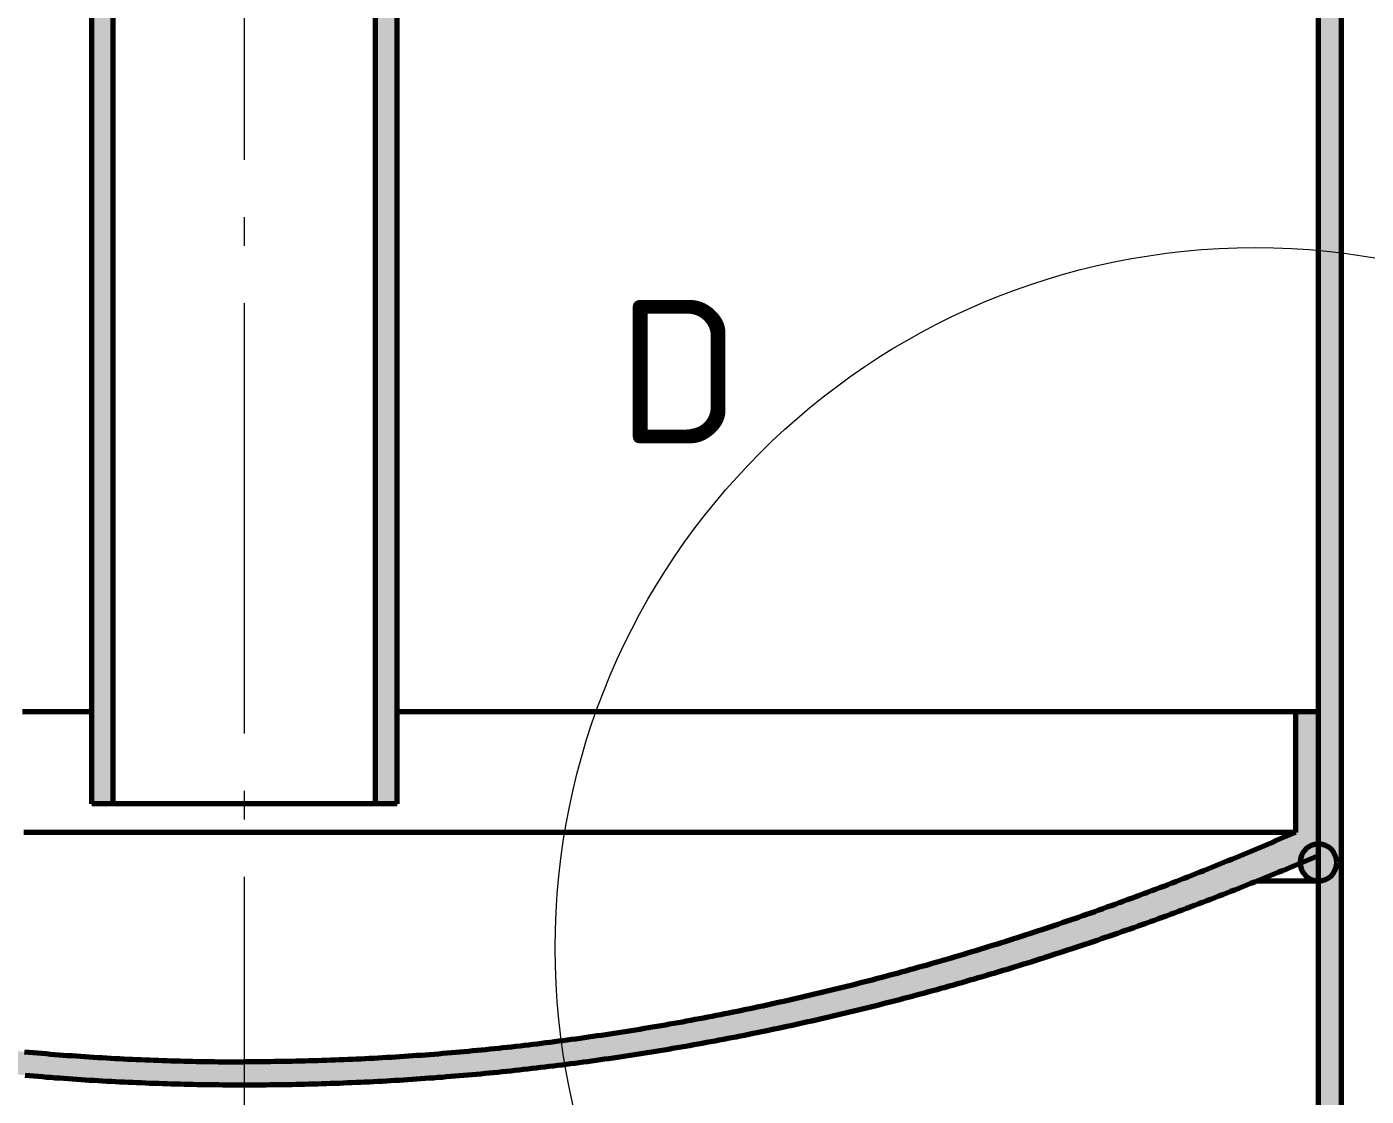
# Model space of a CAD drawing. Header units: millimetres. Extents: x 0 to 2382, y 0 to 420.
# Drawn here: x 756.41 to 803.12, y 111.98 to 149.27 of the extents above; entities that cross this region are included whole.
import ezdxf
from ezdxf.enums import TextEntityAlignment as Align

# ---------------------------------------------------------------- set-up
doc = ezdxf.new("R2010")
doc.units = ezdxf.units.MM
doc.linetypes.add('IRAM-F-TRAZO-PUNTO', pattern=[20, 15, -2, 1, -2])
for name, color, linetype, lineweight in [('01-VISIBLE', 7, 'CONTINUOUS', 70), ('03-EJE', 1, 'IRAM-F-TRAZO-PUNTO', 18), ('04-COTA', 3, 'CONTINUOUS', 18), ('05-RAYADO', 8, 'CONTINUOUS', 18), ('06-TEXTO', 7, 'CONTINUOUS', 25), ('08-FINA', 5, 'CONTINUOUS', 18)]:
    doc.layers.add(name, color=color, linetype=linetype, lineweight=lineweight)
doc.styles.add('ISO3098', font='isocpeur.ttf')
doc.dimstyles.new('FLAMA-IRAM', dxfattribs={"dimtxt": 3.5, "dimasz": 3.5, "dimexe": 2, "dimexo": 1.5, "dimgap": 1, "dimtad": 1, "dimdec": 1, "dimtxsty": 'ISO3098', "dimblk": 'IRAM_FLECHA', "dimblk1": 'IRAM_FLECHA', "dimblk2": 'IRAM_FLECHA', "dimcen": 2.5, "dimclrd": 256, "dimclre": 256, "dimclrt": 256, "dimazin": 3, "dimtfac": 1, "dimtmove": 0, "dimatfit": 3, "dimlwd": 18, "dimlwe": 18})

# ---------------------------------------------------------------- blocks, each defined once
blk = doc.blocks.new('IRAM_FLECHA')
blk.add_solid([(0, 0), (-1, 0.125), (-1, -0.125)])

msp = doc.modelspace()

# ---------------------------------------------------------------- hatches: boundary and pattern name
at = {"layer": '05-RAYADO'}
h = msp.add_hatch(color=7, dxfattribs=at)
h.dxf.hatch_style = 1
h.paths.add_polyline_path([(759.425, 122.175), (758.675, 122.175), (758.675, 298.975), (759.425, 298.975)])
h = msp.add_hatch(color=7, dxfattribs=at)
h.dxf.hatch_style = 1
h.paths.add_polyline_path([(768.575, 298.975), (769.325, 298.975), (769.325, 122.175), (768.575, 122.175)])
h = msp.add_hatch(color=7, dxfattribs=at)
h.dxf.hatch_style = 1
h.paths.add_polyline_path([(802.25, 267.768), (802.25, 109.625), (801.45, 109.625), (801.45, 267.768), (800.65, 270.268), (800.65, 273.268), (801.45, 273.268), (801.45, 270.268)])
h = msp.add_hatch(color=7, dxfattribs=at)
h.dxf.hatch_style = 1
h.paths.add_polyline_path([(801.45, 120.375), (801.358, 120.336), (801.266, 120.296), (801.174, 120.257), (801.081, 120.218), (800.989, 120.179), (800.897, 120.14), (800.804, 120.102), (800.712, 120.063), (800.62, 120.024), (800.527, 119.986), (800.435, 119.947), (800.342, 119.909), (800.25, 119.87), (800.157, 119.832), (800.065, 119.794), (799.972, 119.756), (799.879, 119.718), (799.787, 119.68), (799.694, 119.642), (799.601, 119.605), (799.508, 119.567), (799.415, 119.529), (799.322, 119.492), (799.23, 119.454), (799.137, 119.417), (799.044, 119.38), (798.951, 119.343), (798.858, 119.306), (798.764, 119.269), (798.671, 119.232), (798.578, 119.195), (798.485, 119.158), (798.392, 119.122), (798.299, 119.085), (798.205, 119.049), (798.112, 119.012), (798.019, 118.976), (797.925, 118.94), (797.832, 118.904), (797.738, 118.868), (797.645, 118.832), (797.551, 118.796), (797.458, 118.76), (797.364, 118.725), (797.271, 118.689), (797.177, 118.654), (797.083, 118.618), (796.989, 118.583), (796.896, 118.548), (796.802, 118.512), (796.708, 118.477), (796.614, 118.442), (796.52, 118.408), (796.426, 118.373), (796.333, 118.338), (796.239, 118.303), (796.145, 118.269), (796.05, 118.234), (795.956, 118.2), (795.862, 118.166), (795.768, 118.132), (795.674, 118.098), (795.58, 118.064), (795.485, 118.03), (795.391, 117.996), (795.297, 117.962), (795.203, 117.929), (795.108, 117.895), (795.014, 117.862), (794.919, 117.828), (794.825, 117.795), (794.73, 117.762), (794.636, 117.729), (794.541, 117.696), (794.447, 117.663), (794.352, 117.63), (794.257, 117.597), (794.163, 117.565), (794.068, 117.532), (793.973, 117.5), (793.878, 117.467), (793.784, 117.435), (793.689, 117.403), (793.594, 117.371), (793.499, 117.339), (793.404, 117.307), (793.309, 117.275), (793.214, 117.243), (793.119, 117.212), (793.024, 117.18), (792.929, 117.149), (792.834, 117.117), (792.739, 117.086), (792.643, 117.055), (792.548, 117.024), (792.453, 116.993), (792.358, 116.962), (792.262, 116.931), (792.167, 116.901), (792.072, 116.87), (791.976, 116.839), (791.881, 116.809), (791.785, 116.779), (791.69, 116.749), (791.594, 116.718), (791.499, 116.688), (791.403, 116.658), (791.308, 116.629), (791.212, 116.599), (791.116, 116.569), (791.021, 116.54), (790.925, 116.51), (790.829, 116.481), (790.733, 116.452), (790.638, 116.422), (790.542, 116.393), (790.446, 116.364), (790.35, 116.335), (790.254, 116.307), (790.158, 116.278), (790.062, 116.249), (789.966, 116.221), (789.87, 116.193), (789.774, 116.164), (789.678, 116.136), (789.582, 116.108), (789.486, 116.08), (789.389, 116.052), (789.293, 116.024), (789.197, 115.996), (789.101, 115.969), (789.004, 115.941), (788.908, 115.914), (788.812, 115.887), (788.715, 115.859), (788.619, 115.832), (788.522, 115.805), (788.426, 115.778), (788.329, 115.751), (788.233, 115.725), (788.136, 115.698), (788.04, 115.671), (787.943, 115.645), (787.847, 115.619), (787.75, 115.592), (787.653, 115.566), (787.557, 115.54), (787.46, 115.514), (787.363, 115.488), (787.266, 115.463), (787.169, 115.437), (787.073, 115.412), (786.976, 115.386), (786.879, 115.361), (786.782, 115.336), (786.685, 115.31), (786.588, 115.285), (786.491, 115.26), (786.394, 115.236), (786.297, 115.211), (786.2, 115.186), (786.103, 115.162), (786.006, 115.137), (785.908, 115.113), (785.811, 115.089), (785.714, 115.064), (785.617, 115.04), (785.52, 115.017), (785.422, 114.993), (785.325, 114.969), (785.228, 114.945), (785.13, 114.922), (785.033, 114.898), (784.936, 114.875), (784.838, 114.852), (784.741, 114.829), (784.643, 114.806), (784.546, 114.783), (784.448, 114.76), (784.351, 114.737), (784.253, 114.715), (784.155, 114.692), (784.058, 114.67), (783.96, 114.648), (783.862, 114.625), (783.765, 114.603), (783.667, 114.581), (783.569, 114.559), (783.472, 114.538), (783.374, 114.516), (783.276, 114.494), (783.178, 114.473), (783.08, 114.452), (782.982, 114.43), (782.885, 114.409), (782.787, 114.388), (782.689, 114.367), (782.591, 114.346), (782.493, 114.326), (782.395, 114.305), (782.297, 114.285), (782.199, 114.264), (782.101, 114.244), (782.002, 114.224), (781.904, 114.204), (781.806, 114.184), (781.708, 114.164), (781.61, 114.144), (781.512, 114.124), (781.413, 114.105), (781.315, 114.085), (781.217, 114.066), (781.119, 114.047), (781.02, 114.027), (780.922, 114.008), (780.824, 113.989), (780.725, 113.971), (780.627, 113.952), (780.528, 113.933), (780.43, 113.915), (780.332, 113.896), (780.233, 113.878), (780.135, 113.86), (780.036, 113.842), (779.938, 113.824), (779.839, 113.806), (779.74, 113.788), (779.642, 113.771), (779.543, 113.753), (779.445, 113.736), (779.346, 113.718), (779.247, 113.701), (779.149, 113.684), (779.05, 113.667), (778.951, 113.65), (778.852, 113.633), (778.754, 113.617), (778.655, 113.6), (778.556, 113.584), (778.457, 113.567), (778.358, 113.551), (778.26, 113.535), (778.161, 113.519), (778.062, 113.503), (777.963, 113.487), (777.864, 113.471), (777.765, 113.456), (777.666, 113.44), (777.567, 113.425), (777.468, 113.41), (777.369, 113.395), (777.27, 113.379), (777.171, 113.365), (777.072, 113.35), (776.973, 113.335), (776.874, 113.32), (776.775, 113.306), (776.676, 113.292), (776.577, 113.277), (776.477, 113.263), (776.378, 113.249), (776.279, 113.235), (776.18, 113.221), (776.081, 113.207), (775.981, 113.194), (775.882, 113.18), (775.783, 113.167), (775.684, 113.154), (775.584, 113.14), (775.485, 113.127), (775.386, 113.114), (775.286, 113.102), (775.187, 113.089), (775.088, 113.076), (774.988, 113.064), (774.889, 113.051), (774.79, 113.039), (774.69, 113.027), (774.591, 113.015), (774.491, 113.003), (774.392, 112.991), (774.292, 112.979), (774.193, 112.968), (774.093, 112.956), (773.994, 112.945), (773.894, 112.933), (773.795, 112.922), (773.695, 112.911), (773.596, 112.9), (773.496, 112.889), (773.397, 112.879), (773.297, 112.868), (773.197, 112.858), (773.098, 112.847), (772.998, 112.837), (772.899, 112.827), (772.799, 112.817), (772.699, 112.807), (772.6, 112.797), (772.5, 112.787), (772.4, 112.778), (772.301, 112.768), (772.201, 112.759), (772.101, 112.749), (772.001, 112.74), (771.902, 112.731), (771.802, 112.722), (771.702, 112.713), (771.602, 112.705), (771.503, 112.696), (771.403, 112.688), (771.303, 112.679), (771.203, 112.671), (771.103, 112.663), (771.003, 112.655), (770.904, 112.647), (770.804, 112.639), (770.704, 112.631), (770.604, 112.624), (770.504, 112.616), (770.404, 112.609), (770.304, 112.602), (770.204, 112.595), (770.105, 112.588), (770.005, 112.581), (769.905, 112.574), (769.805, 112.567), (769.705, 112.561), (769.605, 112.554), (769.505, 112.548), (769.405, 112.542), (769.305, 112.536), (769.205, 112.53), (769.105, 112.524), (769.005, 112.518), (768.905, 112.512), (768.805, 112.507), (768.705, 112.501), (768.605, 112.496), (768.505, 112.491), (768.405, 112.486), (768.305, 112.481), (768.205, 112.476), (768.105, 112.471), (768.005, 112.466), (767.905, 112.462), (767.805, 112.458), (767.705, 112.453), (767.605, 112.449), (767.505, 112.445), (767.404, 112.441), (767.304, 112.437), (767.204, 112.434), (767.104, 112.43), (767.004, 112.426), (766.904, 112.423), (766.804, 112.42), (766.704, 112.417), (766.604, 112.414), (766.504, 112.411), (766.403, 112.408), (766.303, 112.405), (766.203, 112.403), (766.103, 112.4), (766.003, 112.398), (765.903, 112.396), (765.803, 112.393), (765.703, 112.391), (765.602, 112.39), (765.502, 112.388), (765.402, 112.386), (765.302, 112.385), (765.202, 112.383), (765.102, 112.382), (765.002, 112.381), (764.901, 112.38), (764.801, 112.379), (764.701, 112.378), (764.601, 112.377), (764.501, 112.376), (764.401, 112.376), (764.3, 112.375), (764.2, 112.375), (764.1, 112.375), (764, 112.375), (763.9, 112.375), (763.8, 112.375), (763.7, 112.375), (763.599, 112.376), (763.499, 112.376), (763.399, 112.377), (763.299, 112.378), (763.199, 112.379), (763.099, 112.38), (762.998, 112.381), (762.898, 112.382), (762.798, 112.383), (762.698, 112.385), (762.598, 112.386), (762.498, 112.388), (762.398, 112.39), (762.297, 112.391), (762.197, 112.393), (762.097, 112.396), (761.997, 112.398), (761.897, 112.4), (761.797, 112.403), (761.697, 112.405), (761.597, 112.408), (761.496, 112.411), (761.396, 112.414), (761.296, 112.417), (761.196, 112.42), (761.096, 112.423), (760.996, 112.426), (760.896, 112.43), (760.796, 112.434), (760.696, 112.437), (760.596, 112.441), (760.495, 112.445), (760.395, 112.449), (760.295, 112.453), (760.195, 112.458), (760.095, 112.462), (759.995, 112.466), (759.895, 112.471), (759.795, 112.476), (759.695, 112.481), (759.595, 112.486), (759.495, 112.491), (759.395, 112.496), (759.295, 112.501), (759.195, 112.507), (759.095, 112.512), (758.995, 112.518), (758.895, 112.524), (758.795, 112.53), (758.695, 112.536), (758.595, 112.542), (758.495, 112.548), (758.395, 112.554), (758.295, 112.561), (758.195, 112.567), (758.095, 112.574), (757.995, 112.581), (757.895, 112.588), (757.796, 112.595), (757.696, 112.602), (757.596, 112.609), (757.496, 112.616), (757.396, 112.624), (757.296, 112.631), (757.196, 112.639), (757.096, 112.647), (756.997, 112.655), (756.897, 112.663), (756.797, 112.671), (756.697, 112.679), (756.597, 112.688), (756.497, 112.696), (756.398, 112.705), (756.298, 112.713), (756.198, 112.722), (756.098, 112.731), (755.999, 112.74), (755.899, 112.749), (755.799, 112.759), (755.699, 112.768), (755.6, 112.778), (755.5, 112.787), (755.4, 112.797), (755.301, 112.807), (755.201, 112.817), (755.101, 112.827), (755.002, 112.837), (754.902, 112.847), (754.803, 112.858), (754.703, 112.868), (754.603, 112.879), (754.504, 112.889), (754.404, 112.9), (754.305, 112.911), (754.205, 112.922), (754.106, 112.933), (754.006, 112.945), (753.907, 112.956), (753.807, 112.968), (753.708, 112.979), (753.608, 112.991), (753.509, 113.003), (753.409, 113.015), (753.31, 113.027), (753.21, 113.039), (753.111, 113.051), (753.012, 113.064), (752.912, 113.076), (752.813, 113.089), (752.714, 113.102), (752.614, 113.114), (752.515, 113.127), (752.416, 113.14), (752.316, 113.154), (752.217, 113.167), (752.118, 113.18), (752.019, 113.194), (751.919, 113.207), (751.82, 113.221), (751.721, 113.235), (751.622, 113.249), (751.523, 113.263), (751.423, 113.277), (751.324, 113.292), (751.225, 113.306), (751.126, 113.32), (751.027, 113.335), (750.928, 113.35), (750.829, 113.365), (750.73, 113.379), (750.631, 113.395), (750.532, 113.41), (750.433, 113.425), (750.334, 113.44), (750.235, 113.456), (750.136, 113.471), (750.037, 113.487), (749.938, 113.503), (749.839, 113.519), (749.74, 113.535), (749.642, 113.551), (749.543, 113.567), (749.444, 113.584), (749.345, 113.6), (749.246, 113.617), (749.148, 113.633), (749.049, 113.65), (748.95, 113.667), (748.851, 113.684), (748.753, 113.701), (748.654, 113.718), (748.555, 113.736), (748.457, 113.753), (748.358, 113.771), (748.26, 113.788), (748.161, 113.806), (748.062, 113.824), (747.964, 113.842), (747.865, 113.86), (747.767, 113.878), (747.668, 113.896), (747.57, 113.915), (747.472, 113.933), (747.373, 113.952), (747.275, 113.971), (747.176, 113.989), (747.078, 114.008), (746.98, 114.027), (746.881, 114.047), (746.783, 114.066), (746.685, 114.085), (746.587, 114.105), (746.488, 114.124), (746.39, 114.144), (746.292, 114.164), (746.194, 114.184), (746.096, 114.204), (745.998, 114.224), (745.899, 114.244), (745.801, 114.264), (745.703, 114.285), (745.605, 114.305), (745.507, 114.326), (745.409, 114.346), (745.311, 114.367), (745.213, 114.388), (745.115, 114.409), (745.018, 114.43), (744.92, 114.452), (744.822, 114.473), (744.724, 114.494), (744.626, 114.516), (744.528, 114.538), (744.431, 114.559), (744.333, 114.581), (744.235, 114.603), (744.138, 114.625), (744.04, 114.648), (743.942, 114.67), (743.845, 114.692), (743.747, 114.715), (743.649, 114.737), (743.552, 114.76), (743.454, 114.783), (743.357, 114.806), (743.259, 114.829), (743.162, 114.852), (743.064, 114.875), (742.967, 114.898), (742.87, 114.922), (742.772, 114.945), (742.675, 114.969), (742.578, 114.993), (742.48, 115.017), (742.383, 115.04), (742.286, 115.064), (742.189, 115.089), (742.092, 115.113), (741.994, 115.137), (741.897, 115.162), (741.8, 115.186), (741.703, 115.211), (741.606, 115.236), (741.509, 115.26), (741.412, 115.285), (741.315, 115.31), (741.218, 115.336), (741.121, 115.361), (741.024, 115.386), (740.927, 115.412), (740.831, 115.437), (740.734, 115.463), (740.637, 115.488), (740.54, 115.514), (740.443, 115.54), (740.347, 115.566), (740.25, 115.592), (740.153, 115.619), (740.057, 115.645), (739.96, 115.671), (739.864, 115.698), (739.767, 115.725), (739.671, 115.751), (739.574, 115.778), (739.478, 115.805), (739.381, 115.832), (739.285, 115.859), (739.188, 115.887), (739.092, 115.914), (738.996, 115.941), (738.899, 115.969), (738.803, 115.996), (738.707, 116.024), (738.611, 116.052), (738.514, 116.08), (738.418, 116.108), (738.322, 116.136), (738.226, 116.164), (738.13, 116.193), (738.034, 116.221), (737.938, 116.249), (737.842, 116.278), (737.746, 116.307), (737.65, 116.335), (737.554, 116.364), (737.458, 116.393), (737.362, 116.422), (737.267, 116.452), (737.171, 116.481), (737.075, 116.51), (736.979, 116.54), (736.884, 116.569), (736.788, 116.599), (736.692, 116.629), (736.597, 116.658), (736.501, 116.688), (736.406, 116.718), (736.31, 116.749), (736.215, 116.779), (736.119, 116.809), (736.024, 116.839), (735.928, 116.87), (735.833, 116.901), (735.738, 116.931), (735.642, 116.962), (735.547, 116.993), (735.452, 117.024), (735.357, 117.055), (735.261, 117.086), (735.166, 117.117), (735.071, 117.149), (734.976, 117.18), (734.881, 117.212), (734.786, 117.243), (734.691, 117.275), (734.596, 117.307), (734.501, 117.339), (734.406, 117.371), (734.311, 117.403), (734.216, 117.435), (734.122, 117.467), (734.027, 117.5), (733.932, 117.532), (733.837, 117.565), (733.743, 117.597), (733.648, 117.63), (733.553, 117.663), (733.459, 117.696), (733.364, 117.729), (733.27, 117.762), (733.175, 117.795), (733.081, 117.828), (732.986, 117.862), (732.892, 117.895), (732.797, 117.929), (732.703, 117.962), (732.609, 117.996), (732.515, 118.03), (732.42, 118.064), (732.326, 118.098), (732.232, 118.132), (732.138, 118.166), (732.044, 118.2), (731.95, 118.234), (731.855, 118.269), (731.761, 118.303), (731.667, 118.338), (731.574, 118.373), (731.48, 118.408), (731.386, 118.442), (731.292, 118.477), (731.198, 118.512), (731.104, 118.548), (731.011, 118.583), (730.917, 118.618), (730.823, 118.654), (730.729, 118.689), (730.636, 118.725), (730.542, 118.76), (730.449, 118.796), (730.355, 118.832), (730.262, 118.868), (730.168, 118.904), (730.075, 118.94), (729.981, 118.976), (729.888, 119.012), (729.795, 119.049), (729.701, 119.085), (729.608, 119.122), (729.515, 119.158), (729.422, 119.195), (729.329, 119.232), (729.236, 119.269), (729.142, 119.306), (729.049, 119.343), (728.956, 119.38), (728.863, 119.417), (728.77, 119.454), (728.678, 119.492), (728.585, 119.529), (728.492, 119.567), (728.399, 119.605), (728.306, 119.642), (728.213, 119.68), (728.121, 119.718), (728.028, 119.756), (727.935, 119.794), (727.843, 119.832), (727.75, 119.87), (727.658, 119.909), (727.565, 119.947), (727.473, 119.986), (727.38, 120.024), (727.288, 120.063), (727.196, 120.102), (727.103, 120.14), (727.011, 120.179), (726.919, 120.218), (726.826, 120.257), (726.734, 120.296), (726.642, 120.336), (726.55, 120.375), (726.55, 125.375), (727.35, 125.375), (727.35, 121.175), (727.442, 121.135), (727.534, 121.095), (727.626, 121.055), (727.718, 121.015), (727.81, 120.976), (727.902, 120.936), (727.994, 120.896), (728.086, 120.857), (728.178, 120.818), (728.27, 120.778), (728.363, 120.739), (728.455, 120.7), (728.547, 120.661), (728.639, 120.622), (728.732, 120.583), (728.824, 120.544), (728.917, 120.506), (729.009, 120.467), (729.102, 120.429), (729.194, 120.39), (729.287, 120.352), (729.38, 120.314), (729.472, 120.275), (729.565, 120.237), (729.658, 120.199), (729.75, 120.161), (729.843, 120.124), (729.936, 120.086), (730.029, 120.048), (730.122, 120.011), (730.215, 119.973), (730.308, 119.936), (730.401, 119.899), (730.494, 119.861), (730.587, 119.824), (730.68, 119.787), (730.773, 119.75), (730.867, 119.713), (730.96, 119.677), (731.053, 119.64), (731.146, 119.603), (731.24, 119.567), (731.333, 119.531), (731.427, 119.494), (731.52, 119.458), (731.613, 119.422), (731.707, 119.386), (731.801, 119.35), (731.894, 119.314), (731.988, 119.278), (732.081, 119.243), (732.175, 119.207), (732.269, 119.172), (732.363, 119.136), (732.456, 119.101), (732.55, 119.066), (732.644, 119.031), (732.738, 118.996), (732.832, 118.961), (732.926, 118.926), (733.02, 118.891), (733.114, 118.857), (733.208, 118.822), (733.302, 118.788), (733.396, 118.753), (733.49, 118.719), (733.585, 118.685), (733.679, 118.651), (733.773, 118.617), (733.867, 118.583), (733.962, 118.549), (734.056, 118.515), (734.151, 118.482), (734.245, 118.448), (734.34, 118.415), (734.434, 118.381), (734.529, 118.348), (734.623, 118.315), (734.718, 118.282), (734.812, 118.249), (734.907, 118.216), (735.002, 118.183), (735.097, 118.151), (735.191, 118.118), (735.286, 118.085), (735.381, 118.053), (735.476, 118.021), (735.571, 117.989), (735.666, 117.957), (735.761, 117.925), (735.856, 117.893), (735.951, 117.861), (736.046, 117.829), (736.141, 117.797), (736.236, 117.766), (736.331, 117.735), (736.426, 117.703), (736.522, 117.672), (736.617, 117.641), (736.712, 117.61), (736.808, 117.579), (736.903, 117.548), (736.998, 117.517), (737.094, 117.487), (737.189, 117.456), (737.285, 117.426), (737.38, 117.395), (737.476, 117.365), (737.571, 117.335), (737.667, 117.305), (737.763, 117.275), (737.858, 117.245), (737.954, 117.215), (738.05, 117.186), (738.145, 117.156), (738.241, 117.127), (738.337, 117.097), (738.433, 117.068), (738.529, 117.039), (738.625, 117.01), (738.721, 116.981), (738.817, 116.952), (738.913, 116.923), (739.009, 116.895), (739.105, 116.866), (739.201, 116.838), (739.297, 116.809), (739.393, 116.781), (739.489, 116.753), (739.586, 116.725), (739.682, 116.697), (739.778, 116.669), (739.874, 116.642), (739.971, 116.614), (740.067, 116.586), (740.163, 116.559), (740.26, 116.532), (740.356, 116.504), (740.453, 116.477), (740.549, 116.45), (740.646, 116.423), (740.742, 116.397), (740.839, 116.37), (740.936, 116.343), (741.032, 116.317), (741.129, 116.29), (741.226, 116.264), (741.322, 116.238), (741.419, 116.212), (741.516, 116.186), (741.613, 116.16), (741.71, 116.134), (741.807, 116.109), (741.903, 116.083), (742, 116.058), (742.097, 116.032), (742.194, 116.007), (742.291, 115.982), (742.388, 115.957), (742.485, 115.932), (742.583, 115.907), (742.68, 115.882), (742.777, 115.858), (742.874, 115.833), (742.971, 115.809), (743.068, 115.784), (743.166, 115.76), (743.263, 115.736), (743.36, 115.712), (743.458, 115.688), (743.555, 115.665), (743.652, 115.641), (743.75, 115.617), (743.847, 115.594), (743.945, 115.571), (744.042, 115.547), (744.14, 115.524), (744.237, 115.501), (744.335, 115.478), (744.432, 115.455), (744.53, 115.433), (744.628, 115.41), (744.725, 115.388), (744.823, 115.365), (744.921, 115.343), (745.018, 115.321), (745.116, 115.299), (745.214, 115.277), (745.312, 115.255), (745.41, 115.233), (745.508, 115.212), (745.605, 115.19), (745.703, 115.169), (745.801, 115.148), (745.899, 115.126), (745.997, 115.105), (746.095, 115.084), (746.193, 115.063), (746.291, 115.043), (746.389, 115.022), (746.487, 115.002), (746.586, 114.981), (746.684, 114.961), (746.782, 114.941), (746.88, 114.921), (746.978, 114.901), (747.077, 114.881), (747.175, 114.861), (747.273, 114.841), (747.371, 114.822), (747.47, 114.802), (747.568, 114.783), (747.666, 114.764), (747.765, 114.745), (747.863, 114.726), (747.962, 114.707), (748.06, 114.688), (748.159, 114.67), (748.257, 114.651), (748.356, 114.633), (748.454, 114.614), (748.553, 114.596), (748.651, 114.578), (748.75, 114.56), (748.848, 114.542), (748.947, 114.525), (749.046, 114.507), (749.144, 114.489), (749.243, 114.472), (749.342, 114.455), (749.441, 114.438), (749.539, 114.42), (749.638, 114.403), (749.737, 114.387), (749.836, 114.37), (749.935, 114.353), (750.033, 114.337), (750.132, 114.32), (750.231, 114.304), (750.33, 114.288), (750.429, 114.272), (750.528, 114.256), (750.627, 114.24), (750.726, 114.224), (750.825, 114.209), (750.924, 114.193), (751.023, 114.178), (751.122, 114.163), (751.221, 114.148), (751.32, 114.133), (751.419, 114.118), (751.518, 114.103), (751.617, 114.088), (751.717, 114.074), (751.816, 114.059), (751.915, 114.045), (752.014, 114.031), (752.113, 114.017), (752.213, 114.003), (752.312, 113.989), (752.411, 113.975), (752.51, 113.961), (752.61, 113.948), (752.709, 113.934), (752.808, 113.921), (752.908, 113.908), (753.007, 113.895), (753.107, 113.882), (753.206, 113.869), (753.305, 113.856), (753.405, 113.844), (753.504, 113.831), (753.604, 113.819), (753.703, 113.806), (753.803, 113.794), (753.902, 113.782), (754.002, 113.77), (754.101, 113.759), (754.201, 113.747), (754.3, 113.735), (754.4, 113.724), (754.499, 113.713), (754.599, 113.701), (754.699, 113.69), (754.798, 113.679), (754.898, 113.668), (754.997, 113.658), (755.097, 113.647), (755.197, 113.637), (755.296, 113.626), (755.396, 113.616), (755.496, 113.606), (755.596, 113.596), (755.695, 113.586), (755.795, 113.576), (755.895, 113.566), (755.995, 113.557), (756.094, 113.547), (756.194, 113.538), (756.294, 113.529), (756.394, 113.52), (756.493, 113.511), (756.593, 113.502), (756.693, 113.493), (756.793, 113.484), (756.893, 113.476), (756.993, 113.467), (757.093, 113.459), (757.192, 113.451), (757.292, 113.443), (757.392, 113.435), (757.492, 113.427), (757.592, 113.42), (757.692, 113.412), (757.792, 113.405), (757.892, 113.397), (757.992, 113.39), (758.092, 113.383), (758.192, 113.376), (758.292, 113.369), (758.392, 113.362), (758.492, 113.356), (758.592, 113.349), (758.692, 113.343), (758.792, 113.337), (758.892, 113.33), (758.992, 113.324), (759.092, 113.318), (759.192, 113.313), (759.292, 113.307), (759.392, 113.301), (759.492, 113.296), (759.592, 113.291), (759.692, 113.286), (759.793, 113.28), (759.893, 113.275), (759.993, 113.271), (760.093, 113.266), (760.193, 113.261), (760.293, 113.257), (760.393, 113.252), (760.493, 113.248), (760.593, 113.244), (760.694, 113.24), (760.794, 113.236), (760.894, 113.232), (760.994, 113.229), (761.094, 113.225), (761.194, 113.222), (761.295, 113.219), (761.395, 113.215), (761.495, 113.212), (761.595, 113.209), (761.695, 113.207), (761.795, 113.204), (761.896, 113.201), (761.996, 113.199), (762.096, 113.197), (762.196, 113.194), (762.296, 113.192), (762.397, 113.19), (762.497, 113.188), (762.597, 113.187), (762.697, 113.185), (762.797, 113.184), (762.898, 113.182), (762.998, 113.181), (763.098, 113.18), (763.198, 113.179), (763.298, 113.178), (763.399, 113.177), (763.499, 113.176), (763.599, 113.176), (763.699, 113.176), (763.8, 113.175), (763.9, 113.175), (764, 113.175), (764.1, 113.175), (764.2, 113.175), (764.301, 113.176), (764.401, 113.176), (764.501, 113.176), (764.601, 113.177), (764.702, 113.178), (764.802, 113.179), (764.902, 113.18), (765.002, 113.181), (765.102, 113.182), (765.203, 113.184), (765.303, 113.185), (765.403, 113.187), (765.503, 113.188), (765.603, 113.19), (765.704, 113.192), (765.804, 113.194), (765.904, 113.197), (766.004, 113.199), (766.104, 113.201), (766.205, 113.204), (766.305, 113.207), (766.405, 113.209), (766.505, 113.212), (766.605, 113.215), (766.705, 113.219), (766.806, 113.222), (766.906, 113.225), (767.006, 113.229), (767.106, 113.232), (767.206, 113.236), (767.306, 113.24), (767.407, 113.244), (767.507, 113.248), (767.607, 113.252), (767.707, 113.257), (767.807, 113.261), (767.907, 113.266), (768.007, 113.271), (768.107, 113.275), (768.207, 113.28), (768.308, 113.286), (768.408, 113.291), (768.508, 113.296), (768.608, 113.301), (768.708, 113.307), (768.808, 113.313), (768.908, 113.318), (769.008, 113.324), (769.108, 113.33), (769.208, 113.337), (769.308, 113.343), (769.408, 113.349), (769.508, 113.356), (769.608, 113.362), (769.708, 113.369), (769.808, 113.376), (769.908, 113.383), (770.008, 113.39), (770.108, 113.397), (770.208, 113.405), (770.308, 113.412), (770.408, 113.42), (770.508, 113.427), (770.608, 113.435), (770.708, 113.443), (770.808, 113.451), (770.907, 113.459), (771.007, 113.467), (771.107, 113.476), (771.207, 113.484), (771.307, 113.493), (771.407, 113.502), (771.507, 113.511), (771.606, 113.52), (771.706, 113.529), (771.806, 113.538), (771.906, 113.547), (772.005, 113.557), (772.105, 113.566), (772.205, 113.576), (772.305, 113.586), (772.404, 113.596), (772.504, 113.606), (772.604, 113.616), (772.704, 113.626), (772.803, 113.637), (772.903, 113.647), (773.003, 113.658), (773.102, 113.668), (773.202, 113.679), (773.301, 113.69), (773.401, 113.701), (773.501, 113.713), (773.6, 113.724), (773.7, 113.735), (773.799, 113.747), (773.899, 113.759), (773.998, 113.77), (774.098, 113.782), (774.197, 113.794), (774.297, 113.806), (774.396, 113.819), (774.496, 113.831), (774.595, 113.844), (774.695, 113.856), (774.794, 113.869), (774.893, 113.882), (774.993, 113.895), (775.092, 113.908), (775.192, 113.921), (775.291, 113.934), (775.39, 113.948), (775.49, 113.961), (775.589, 113.975), (775.688, 113.989), (775.787, 114.003), (775.887, 114.017), (775.986, 114.031), (776.085, 114.045), (776.184, 114.059), (776.283, 114.074), (776.383, 114.088), (776.482, 114.103), (776.581, 114.118), (776.68, 114.133), (776.779, 114.148), (776.878, 114.163), (776.977, 114.178), (777.076, 114.193), (777.175, 114.209), (777.274, 114.224), (777.373, 114.24), (777.472, 114.256), (777.571, 114.272), (777.67, 114.288), (777.769, 114.304), (777.868, 114.32), (777.967, 114.337), (778.065, 114.353), (778.164, 114.37), (778.263, 114.387), (778.362, 114.403), (778.461, 114.42), (778.559, 114.438), (778.658, 114.455), (778.757, 114.472), (778.856, 114.489), (778.954, 114.507), (779.053, 114.525), (779.152, 114.542), (779.25, 114.56), (779.349, 114.578), (779.447, 114.596), (779.546, 114.614), (779.644, 114.633), (779.743, 114.651), (779.841, 114.67), (779.94, 114.688), (780.038, 114.707), (780.137, 114.726), (780.235, 114.745), (780.334, 114.764), (780.432, 114.783), (780.53, 114.802), (780.629, 114.822), (780.727, 114.841), (780.825, 114.861), (780.923, 114.881), (781.022, 114.901), (781.12, 114.921), (781.218, 114.941), (781.316, 114.961), (781.414, 114.981), (781.513, 115.002), (781.611, 115.022), (781.709, 115.043), (781.807, 115.063), (781.905, 115.084), (782.003, 115.105), (782.101, 115.126), (782.199, 115.148), (782.297, 115.169), (782.395, 115.19), (782.492, 115.212), (782.59, 115.233), (782.688, 115.255), (782.786, 115.277), (782.884, 115.299), (782.982, 115.321), (783.079, 115.343), (783.177, 115.365), (783.275, 115.388), (783.372, 115.41), (783.47, 115.433), (783.568, 115.455), (783.665, 115.478), (783.763, 115.501), (783.86, 115.524), (783.958, 115.547), (784.055, 115.571), (784.153, 115.594), (784.25, 115.617), (784.348, 115.641), (784.445, 115.665), (784.542, 115.688), (784.64, 115.712), (784.737, 115.736), (784.834, 115.76), (784.932, 115.784), (785.029, 115.809), (785.126, 115.833), (785.223, 115.858), (785.32, 115.882), (785.417, 115.907), (785.515, 115.932), (785.612, 115.957), (785.709, 115.982), (785.806, 116.007), (785.903, 116.032), (786, 116.058), (786.097, 116.083), (786.193, 116.109), (786.29, 116.134), (786.387, 116.16), (786.484, 116.186), (786.581, 116.212), (786.678, 116.238), (786.774, 116.264), (786.871, 116.29), (786.968, 116.317), (787.064, 116.343), (787.161, 116.37), (787.258, 116.397), (787.354, 116.423), (787.451, 116.45), (787.547, 116.477), (787.644, 116.504), (787.74, 116.532), (787.837, 116.559), (787.933, 116.586), (788.029, 116.614), (788.126, 116.642), (788.222, 116.669), (788.318, 116.697), (788.414, 116.725), (788.511, 116.753), (788.607, 116.781), (788.703, 116.809), (788.799, 116.838), (788.895, 116.866), (788.991, 116.895), (789.087, 116.923), (789.183, 116.952), (789.279, 116.981), (789.375, 117.01), (789.471, 117.039), (789.567, 117.068), (789.663, 117.097), (789.759, 117.127), (789.855, 117.156), (789.95, 117.186), (790.046, 117.215), (790.142, 117.245), (790.237, 117.275), (790.333, 117.305), (790.429, 117.335), (790.524, 117.365), (790.62, 117.395), (790.715, 117.426), (790.811, 117.456), (790.906, 117.487), (791.002, 117.517), (791.097, 117.548), (791.192, 117.579), (791.288, 117.61), (791.383, 117.641), (791.478, 117.672), (791.574, 117.703), (791.669, 117.735), (791.764, 117.766), (791.859, 117.797), (791.954, 117.829), (792.049, 117.861), (792.144, 117.893), (792.239, 117.925), (792.334, 117.957), (792.429, 117.989), (792.524, 118.021), (792.619, 118.053), (792.714, 118.085), (792.809, 118.118), (792.903, 118.151), (792.998, 118.183), (793.093, 118.216), (793.188, 118.249), (793.282, 118.282), (793.377, 118.315), (793.471, 118.348), (793.566, 118.381), (793.66, 118.415), (793.755, 118.448), (793.849, 118.482), (793.944, 118.515), (794.038, 118.549), (794.133, 118.583), (794.227, 118.617), (794.321, 118.651), (794.415, 118.685), (794.51, 118.719), (794.604, 118.753), (794.698, 118.788), (794.792, 118.822), (794.886, 118.857), (794.98, 118.891), (795.074, 118.926), (795.168, 118.961), (795.262, 118.996), (795.356, 119.031), (795.45, 119.066), (795.544, 119.101), (795.637, 119.136), (795.731, 119.172), (795.825, 119.207), (795.919, 119.243), (796.012, 119.278), (796.106, 119.314), (796.199, 119.35), (796.293, 119.386), (796.387, 119.422), (796.48, 119.458), (796.573, 119.494), (796.667, 119.531), (796.76, 119.567), (796.854, 119.603), (796.947, 119.64), (797.04, 119.677), (797.133, 119.713), (797.227, 119.75), (797.32, 119.787), (797.413, 119.824), (797.506, 119.861), (797.599, 119.899), (797.692, 119.936), (797.785, 119.973), (797.878, 120.011), (797.971, 120.048), (798.064, 120.086), (798.157, 120.124), (798.25, 120.161), (798.342, 120.199), (798.435, 120.237), (798.528, 120.275), (798.62, 120.314), (798.713, 120.352), (798.806, 120.39), (798.898, 120.429), (798.991, 120.467), (799.083, 120.506), (799.176, 120.544), (799.268, 120.583), (799.361, 120.622), (799.453, 120.661), (799.545, 120.7), (799.637, 120.739), (799.73, 120.778), (799.822, 120.818), (799.914, 120.857), (800.006, 120.896), (800.098, 120.936), (800.19, 120.976), (800.282, 121.015), (800.374, 121.055), (800.466, 121.095), (800.558, 121.135), (800.65, 121.175), (800.65, 125.375), (801.45, 125.375)])
h = msp.add_hatch(color=7, dxfattribs=at)
h.dxf.hatch_style = 1
h.paths.add_polyline_path([(802.09, 120.125), (802.082, 120.025), (802.059, 119.927), (802.02, 119.834), (801.968, 119.749), (801.903, 119.672), (801.826, 119.607), (801.741, 119.555), (801.648, 119.516), (801.55, 119.493), (801.45, 119.485), (801.35, 119.493), (801.252, 119.516), (801.159, 119.555), (801.074, 119.607), (800.997, 119.672), (800.932, 119.749), (800.88, 119.834), (800.841, 119.927), (800.818, 120.025), (800.81, 120.125), (800.818, 120.225), (800.841, 120.323), (800.88, 120.416), (800.932, 120.501), (800.997, 120.578), (801.074, 120.643), (801.159, 120.695), (801.252, 120.734), (801.35, 120.757), (801.45, 120.765), (801.55, 120.757), (801.648, 120.734), (801.741, 120.695), (801.826, 120.643), (801.903, 120.578), (801.968, 120.501), (802.02, 120.416), (802.059, 120.323), (802.082, 120.225)])

# ---------------------------------------------------------------- linework, layer by layer
at = {"layer": '01-VISIBLE'}
for p, q in [((758.675, 122.175), (758.675, 298.975)), ((759.425, 122.175), (759.425, 298.975)), ((768.575, 122.175), (768.575, 298.975)), ((769.325, 122.175), (769.325, 298.975)), ((801.45, 109.625), (801.45, 267.768)), ((802.25, 109.625), (802.25, 267.768)), ((801.45, 125.375), (800.65, 125.375)), ((800.65, 125.375), (800.65, 121.175)), ((801.45, 120.375), (801.45, 125.375)), ((759.425, 122.175), (758.675, 122.175)), ((769.325, 122.175), (768.575, 122.175))]:
    msp.add_line(p, q, dxfattribs=at)
for points in [[(758.675, 125.375), (758.524, 125.375), (758.374, 125.375), (758.223, 125.375), (758.073, 125.375), (757.922, 125.375), (757.771, 125.375), (757.621, 125.375), (757.47, 125.375), (757.32, 125.375), (757.169, 125.375), (757.018, 125.375), (756.868, 125.375), (756.717, 125.375), (756.567, 125.375), (756.416, 125.375), (756.265, 125.375)], [(800.65, 125.375), (800.499, 125.375), (800.349, 125.375), (800.198, 125.375), (800.048, 125.375), (799.897, 125.375), (799.746, 125.375), (799.596, 125.375), (799.445, 125.375), (799.295, 125.375), (799.144, 125.375), (798.993, 125.375), (798.843, 125.375), (798.692, 125.375), (798.542, 125.375), (798.391, 125.375), (798.24, 125.375), (798.09, 125.375), (797.939, 125.375), (797.789, 125.375), (797.638, 125.375), (797.487, 125.375), (797.337, 125.375), (797.186, 125.375), (797.036, 125.375), (796.885, 125.375), (796.734, 125.375), (796.584, 125.375), (796.433, 125.375), (796.283, 125.375), (796.132, 125.375), (795.981, 125.375), (795.831, 125.375), (795.68, 125.375), (795.53, 125.375), (795.379, 125.375), (795.228, 125.375), (795.078, 125.375), (794.927, 125.375), (794.777, 125.375), (794.626, 125.375), (794.475, 125.375), (794.325, 125.375), (794.174, 125.375), (794.024, 125.375), (793.873, 125.375), (793.722, 125.375), (793.572, 125.375), (793.421, 125.375), (793.271, 125.375), (793.12, 125.375), (792.969, 125.375), (792.819, 125.375), (792.668, 125.375), (792.518, 125.375), (792.367, 125.375), (792.216, 125.375), (792.066, 125.375), (791.915, 125.375), (791.765, 125.375), (791.614, 125.375), (791.463, 125.375), (791.313, 125.375), (791.162, 125.375), (791.012, 125.375), (790.861, 125.375), (790.71, 125.375), (790.56, 125.375), (790.409, 125.375), (790.259, 125.375), (790.108, 125.375), (789.957, 125.375), (789.807, 125.375), (789.656, 125.375), (789.506, 125.375), (789.355, 125.375), (789.204, 125.375), (789.054, 125.375), (788.903, 125.375), (788.753, 125.375), (788.602, 125.375), (788.451, 125.375), (788.301, 125.375), (788.15, 125.375), (788, 125.375), (787.849, 125.375), (787.698, 125.375), (787.548, 125.375), (787.397, 125.375), (787.247, 125.375), (787.096, 125.375), (786.945, 125.375), (786.795, 125.375), (786.644, 125.375), (786.494, 125.375), (786.343, 125.375), (786.192, 125.375), (786.042, 125.375), (785.891, 125.375), (785.741, 125.375), (785.59, 125.375), (785.439, 125.375), (785.289, 125.375), (785.138, 125.375), (784.987, 125.375), (784.837, 125.375), (784.686, 125.375), (784.536, 125.375), (784.385, 125.375), (784.234, 125.375), (784.084, 125.375), (783.933, 125.375), (783.783, 125.375), (783.632, 125.375), (783.481, 125.375), (783.331, 125.375), (783.18, 125.375), (783.03, 125.375), (782.879, 125.375), (782.728, 125.375), (782.578, 125.375), (782.427, 125.375), (782.277, 125.375), (782.126, 125.375), (781.975, 125.375), (781.825, 125.375), (781.674, 125.375), (781.524, 125.375), (781.373, 125.375), (781.222, 125.375), (781.072, 125.375), (780.921, 125.375), (780.771, 125.375), (780.62, 125.375), (780.469, 125.375), (780.319, 125.375), (780.168, 125.375), (780.018, 125.375), (779.867, 125.375), (779.716, 125.375), (779.566, 125.375), (779.415, 125.375), (779.265, 125.375), (779.114, 125.375), (778.963, 125.375), (778.813, 125.375), (778.662, 125.375), (778.512, 125.375), (778.361, 125.375), (778.21, 125.375), (778.06, 125.375), (777.909, 125.375), (777.759, 125.375), (777.608, 125.375), (777.457, 125.375), (777.307, 125.375), (777.156, 125.375), (777.006, 125.375), (776.855, 125.375), (776.704, 125.375), (776.554, 125.375), (776.403, 125.375), (776.253, 125.375), (776.102, 125.375), (775.951, 125.375), (775.801, 125.375), (775.65, 125.375), (775.5, 125.375), (775.349, 125.375), (775.198, 125.375), (775.048, 125.375), (774.897, 125.375), (774.747, 125.375), (774.596, 125.375), (774.445, 125.375), (774.295, 125.375), (774.144, 125.375), (773.994, 125.375), (773.843, 125.375), (773.692, 125.375), (773.542, 125.375), (773.391, 125.375), (773.241, 125.375), (773.09, 125.375), (772.939, 125.375), (772.789, 125.375), (772.638, 125.375), (772.488, 125.375), (772.337, 125.375), (772.186, 125.375), (772.036, 125.375), (771.885, 125.375), (771.735, 125.375), (771.584, 125.375), (771.433, 125.375), (771.283, 125.375), (771.132, 125.375), (770.982, 125.375), (770.831, 125.375), (770.68, 125.375), (770.53, 125.375), (770.379, 125.375), (770.229, 125.375), (770.078, 125.375), (769.927, 125.375), (769.777, 125.375), (769.626, 125.375), (769.476, 125.375), (769.325, 125.375)], [(768.575, 122.175), (768.425, 122.175), (768.275, 122.175), (768.125, 122.175), (767.975, 122.175), (767.825, 122.175), (767.675, 122.175), (767.525, 122.175), (767.375, 122.175), (767.225, 122.175), (767.075, 122.175), (766.925, 122.175), (766.775, 122.175), (766.625, 122.175), (766.475, 122.175), (766.325, 122.175), (766.175, 122.175), (766.025, 122.175), (765.875, 122.175), (765.725, 122.175), (765.575, 122.175), (765.425, 122.175), (765.275, 122.175), (765.125, 122.175), (764.975, 122.175), (764.825, 122.175), (764.675, 122.175), (764.525, 122.175), (764.375, 122.175), (764.225, 122.175), (764.075, 122.175), (763.925, 122.175), (763.775, 122.175), (763.625, 122.175), (763.475, 122.175), (763.325, 122.175), (763.175, 122.175), (763.025, 122.175), (762.875, 122.175), (762.725, 122.175), (762.575, 122.175), (762.425, 122.175), (762.275, 122.175), (762.125, 122.175), (761.975, 122.175), (761.825, 122.175), (761.675, 122.175), (761.525, 122.175), (761.375, 122.175), (761.225, 122.175), (761.075, 122.175), (760.925, 122.175), (760.775, 122.175), (760.625, 122.175), (760.475, 122.175), (760.325, 122.175), (760.175, 122.175), (760.025, 122.175), (759.875, 122.175), (759.725, 122.175), (759.575, 122.175), (759.425, 122.175)], [(800.65, 121.175), (800.467, 121.175), (800.284, 121.175), (800.1, 121.175), (799.917, 121.175), (799.734, 121.175), (799.551, 121.175), (799.367, 121.175), (799.184, 121.175), (799.001, 121.175), (798.817, 121.175), (798.634, 121.175), (798.451, 121.175), (798.268, 121.175), (798.085, 121.175), (797.901, 121.175), (797.718, 121.175), (797.535, 121.175), (797.351, 121.175), (797.168, 121.175), (796.985, 121.175), (796.802, 121.175), (796.619, 121.175), (796.435, 121.175), (796.252, 121.175), (796.069, 121.175), (795.885, 121.175), (795.702, 121.175), (795.519, 121.175), (795.336, 121.175), (795.153, 121.175), (794.969, 121.175), (794.786, 121.175), (794.603, 121.175), (794.419, 121.175), (794.236, 121.175), (794.053, 121.175), (793.87, 121.175), (793.687, 121.175), (793.503, 121.175), (793.32, 121.175), (793.137, 121.175), (792.953, 121.175), (792.77, 121.175), (792.587, 121.175), (792.404, 121.175), (792.221, 121.175), (792.037, 121.175), (791.854, 121.175), (791.671, 121.175), (791.487, 121.175), (791.304, 121.175), (791.121, 121.175), (790.938, 121.175), (790.755, 121.175), (790.571, 121.175), (790.388, 121.175), (790.205, 121.175), (790.022, 121.175), (789.838, 121.175), (789.655, 121.175), (789.472, 121.175), (789.288, 121.175), (789.105, 121.175), (788.922, 121.175), (788.739, 121.175), (788.556, 121.175), (788.372, 121.175), (788.189, 121.175), (788.006, 121.175), (787.822, 121.175), (787.639, 121.175), (787.456, 121.175), (787.273, 121.175), (787.09, 121.175), (786.906, 121.175), (786.723, 121.175), (786.54, 121.175), (786.356, 121.175), (786.173, 121.175), (785.99, 121.175), (785.807, 121.175), (785.624, 121.175), (785.44, 121.175), (785.257, 121.175), (785.074, 121.175), (784.89, 121.175), (784.707, 121.175), (784.524, 121.175), (784.341, 121.175), (784.158, 121.175), (783.974, 121.175), (783.791, 121.175), (783.608, 121.175), (783.424, 121.175), (783.241, 121.175), (783.058, 121.175), (782.875, 121.175), (782.692, 121.175), (782.508, 121.175), (782.325, 121.175), (782.142, 121.175), (781.958, 121.175), (781.775, 121.175), (781.592, 121.175), (781.409, 121.175), (781.226, 121.175), (781.042, 121.175), (780.859, 121.175), (780.676, 121.175), (780.492, 121.175), (780.309, 121.175), (780.126, 121.175), (779.943, 121.175), (779.76, 121.175), (779.576, 121.175), (779.393, 121.175), (779.21, 121.175), (779.026, 121.175), (778.843, 121.175), (778.66, 121.175), (778.477, 121.175), (778.293, 121.175), (778.11, 121.175), (777.927, 121.175), (777.744, 121.175), (777.561, 121.175), (777.377, 121.175), (777.194, 121.175), (777.011, 121.175), (776.827, 121.175), (776.644, 121.175), (776.461, 121.175), (776.278, 121.175), (776.095, 121.175), (775.911, 121.175), (775.728, 121.175), (775.545, 121.175), (775.361, 121.175), (775.178, 121.175), (774.995, 121.175), (774.812, 121.175), (774.629, 121.175), (774.445, 121.175), (774.262, 121.175), (774.079, 121.175), (773.895, 121.175), (773.712, 121.175), (773.529, 121.175), (773.346, 121.175), (773.163, 121.175), (772.979, 121.175), (772.796, 121.175), (772.613, 121.175), (772.429, 121.175), (772.246, 121.175), (772.063, 121.175), (771.88, 121.175), (771.697, 121.175), (771.513, 121.175), (771.33, 121.175), (771.147, 121.175), (770.963, 121.175), (770.78, 121.175), (770.597, 121.175), (770.414, 121.175), (770.231, 121.175), (770.047, 121.175), (769.864, 121.175), (769.681, 121.175), (769.497, 121.175), (769.314, 121.175), (769.131, 121.175), (768.948, 121.175), (768.764, 121.175), (768.581, 121.175), (768.398, 121.175), (768.215, 121.175), (768.031, 121.175), (767.848, 121.175), (767.665, 121.175), (767.482, 121.175), (767.298, 121.175), (767.115, 121.175), (766.932, 121.175), (766.749, 121.175), (766.566, 121.175), (766.382, 121.175), (766.199, 121.175), (766.016, 121.175), (765.832, 121.175), (765.649, 121.175), (765.466, 121.175), (765.283, 121.175), (765.1, 121.175), (764.916, 121.175), (764.733, 121.175), (764.55, 121.175), (764.366, 121.175), (764.183, 121.175), (764, 121.175), (763.817, 121.175), (763.634, 121.175), (763.45, 121.175), (763.267, 121.175), (763.084, 121.175), (762.9, 121.175), (762.717, 121.175), (762.534, 121.175), (762.351, 121.175), (762.168, 121.175), (761.984, 121.175), (761.801, 121.175), (761.618, 121.175), (761.434, 121.175), (761.251, 121.175), (761.068, 121.175), (760.885, 121.175), (760.702, 121.175), (760.518, 121.175), (760.335, 121.175), (760.152, 121.175), (759.968, 121.175), (759.785, 121.175), (759.602, 121.175), (759.419, 121.175), (759.236, 121.175), (759.052, 121.175), (758.869, 121.175), (758.686, 121.175), (758.502, 121.175), (758.319, 121.175), (758.136, 121.175), (757.953, 121.175), (757.769, 121.175), (757.586, 121.175), (757.403, 121.175), (757.22, 121.175), (757.037, 121.175), (756.853, 121.175), (756.67, 121.175), (756.487, 121.175), (756.303, 121.175)], [(800.65, 121.175), (800.512, 121.115), (800.374, 121.055), (800.236, 120.995), (800.098, 120.936), (799.959, 120.876), (799.821, 120.817), (799.682, 120.758), (799.544, 120.699), (799.405, 120.641), (799.266, 120.582), (799.127, 120.524), (798.989, 120.466), (798.85, 120.408), (798.711, 120.351), (798.571, 120.293), (798.432, 120.236), (798.293, 120.179), (798.153, 120.122), (798.014, 120.066), (797.874, 120.009), (797.735, 119.953), (797.595, 119.897), (797.455, 119.841), (797.315, 119.785), (797.175, 119.73), (797.035, 119.675), (796.895, 119.62), (796.755, 119.565), (796.615, 119.51), (796.474, 119.456), (796.334, 119.402), (796.194, 119.348), (796.053, 119.294), (795.912, 119.24), (795.772, 119.187), (795.631, 119.134), (795.49, 119.081), (795.349, 119.028), (795.208, 118.976), (795.067, 118.923), (794.925, 118.871), (794.784, 118.819), (794.643, 118.767), (794.501, 118.716), (794.36, 118.665), (794.218, 118.614), (794.077, 118.563), (793.935, 118.512), (793.793, 118.462), (793.651, 118.411), (793.509, 118.361), (793.367, 118.311), (793.225, 118.262), (793.083, 118.212), (792.94, 118.163), (792.798, 118.114), (792.656, 118.066), (792.513, 118.017), (792.371, 117.969), (792.228, 117.921), (792.085, 117.873), (791.942, 117.825), (791.8, 117.778), (791.657, 117.731), (791.514, 117.684), (791.371, 117.637), (791.227, 117.59), (791.084, 117.544), (790.941, 117.498), (790.798, 117.452), (790.654, 117.406), (790.511, 117.361), (790.367, 117.316), (790.223, 117.271), (790.08, 117.226), (789.936, 117.181), (789.792, 117.137), (789.648, 117.093), (789.504, 117.049), (789.36, 117.005), (789.216, 116.962), (789.072, 116.919), (788.927, 116.876), (788.783, 116.833), (788.639, 116.791), (788.494, 116.748), (788.35, 116.706), (788.205, 116.664), (788.06, 116.623), (787.916, 116.581), (787.771, 116.54), (787.626, 116.499), (787.481, 116.459), (787.336, 116.418), (787.191, 116.378), (787.046, 116.338), (786.901, 116.298), (786.755, 116.259), (786.61, 116.22), (786.465, 116.181), (786.319, 116.142), (786.174, 116.103), (786.028, 116.065), (785.883, 116.027), (785.737, 115.989), (785.591, 115.951), (785.445, 115.914), (785.299, 115.877), (785.153, 115.84), (785.007, 115.803), (784.861, 115.767), (784.715, 115.731), (784.569, 115.695), (784.423, 115.659), (784.277, 115.624), (784.13, 115.588), (783.984, 115.553), (783.837, 115.519), (783.691, 115.484), (783.544, 115.45), (783.398, 115.416), (783.251, 115.382), (783.104, 115.349), (782.957, 115.315), (782.811, 115.282), (782.664, 115.25), (782.517, 115.217), (782.37, 115.185), (782.223, 115.153), (782.075, 115.121), (781.928, 115.089), (781.781, 115.058), (781.634, 115.027), (781.486, 114.996), (781.339, 114.966), (781.192, 114.935), (781.044, 114.905), (780.896, 114.875), (780.749, 114.846), (780.601, 114.816), (780.454, 114.787), (780.306, 114.759), (780.158, 114.73), (780.01, 114.702), (779.862, 114.674), (779.714, 114.646), (779.566, 114.618), (779.418, 114.591), (779.27, 114.564), (779.122, 114.537), (778.974, 114.51), (778.826, 114.484), (778.677, 114.458), (778.529, 114.432), (778.381, 114.407), (778.232, 114.381), (778.084, 114.356), (777.936, 114.332), (777.787, 114.307), (777.638, 114.283), (777.49, 114.259), (777.341, 114.235), (777.193, 114.212), (777.044, 114.188), (776.895, 114.165), (776.746, 114.143), (776.597, 114.12), (776.448, 114.098), (776.3, 114.076), (776.151, 114.054), (776.002, 114.033), (775.853, 114.012), (775.704, 113.991), (775.554, 113.97), (775.405, 113.95), (775.256, 113.93), (775.107, 113.91), (774.958, 113.89), (774.808, 113.871), (774.659, 113.852), (774.51, 113.833), (774.36, 113.814), (774.211, 113.796), (774.061, 113.778), (773.912, 113.76), (773.762, 113.743), (773.613, 113.725), (773.463, 113.708), (773.314, 113.692), (773.164, 113.675), (773.014, 113.659), (772.865, 113.643), (772.715, 113.627), (772.565, 113.612), (772.416, 113.597), (772.266, 113.582), (772.116, 113.567), (771.966, 113.553), (771.816, 113.539), (771.666, 113.525), (771.516, 113.511), (771.367, 113.498), (771.217, 113.485), (771.067, 113.472), (770.917, 113.46), (770.767, 113.448), (770.616, 113.436), (770.466, 113.424), (770.316, 113.413), (770.166, 113.401), (770.016, 113.391), (769.866, 113.38), (769.716, 113.37), (769.566, 113.359), (769.415, 113.35), (769.265, 113.34), (769.115, 113.331), (768.965, 113.322), (768.814, 113.313), (768.664, 113.305), (768.514, 113.296), (768.363, 113.288), (768.213, 113.281), (768.063, 113.273), (767.912, 113.266), (767.762, 113.259), (767.612, 113.253), (767.461, 113.246), (767.311, 113.24), (767.16, 113.234), (767.01, 113.229), (766.86, 113.224), (766.709, 113.219), (766.559, 113.214), (766.408, 113.21), (766.258, 113.205), (766.107, 113.201), (765.957, 113.198), (765.806, 113.194), (765.656, 113.191), (765.505, 113.188), (765.355, 113.186), (765.204, 113.184), (765.054, 113.182), (764.903, 113.18), (764.753, 113.178), (764.602, 113.177), (764.452, 113.176), (764.301, 113.176), (764.151, 113.175), (764, 113.175)], [(764, 112.375), (764.15, 112.375), (764.3, 112.375), (764.45, 112.376), (764.6, 112.377), (764.75, 112.378), (764.9, 112.38), (765.05, 112.381), (765.2, 112.383), (765.35, 112.385), (765.5, 112.388), (765.65, 112.39), (765.8, 112.393), (765.95, 112.397), (766.1, 112.4), (766.25, 112.404), (766.4, 112.408), (766.55, 112.412), (766.7, 112.417), (766.85, 112.421), (767, 112.426), (767.15, 112.432), (767.3, 112.437), (767.45, 112.443), (767.6, 112.449), (767.75, 112.455), (767.9, 112.462), (768.05, 112.469), (768.199, 112.476), (768.349, 112.483), (768.499, 112.49), (768.649, 112.498), (768.799, 112.506), (768.949, 112.515), (769.098, 112.523), (769.248, 112.532), (769.398, 112.541), (769.548, 112.551), (769.697, 112.56), (769.847, 112.57), (769.997, 112.58), (770.147, 112.591), (770.296, 112.601), (770.446, 112.612), (770.595, 112.623), (770.745, 112.635), (770.895, 112.646), (771.044, 112.658), (771.194, 112.67), (771.343, 112.683), (771.493, 112.695), (771.642, 112.708), (771.792, 112.721), (771.941, 112.735), (772.091, 112.748), (772.24, 112.762), (772.389, 112.776), (772.539, 112.791), (772.688, 112.806), (772.837, 112.82), (772.987, 112.836), (773.136, 112.851), (773.285, 112.867), (773.434, 112.883), (773.583, 112.899), (773.733, 112.915), (773.882, 112.932), (774.031, 112.949), (774.18, 112.966), (774.329, 112.984), (774.478, 113.001), (774.627, 113.019), (774.776, 113.037), (774.925, 113.056), (775.073, 113.074), (775.222, 113.093), (775.371, 113.113), (775.52, 113.132), (775.669, 113.152), (775.817, 113.172), (775.966, 113.192), (776.115, 113.212), (776.263, 113.233), (776.412, 113.254), (776.56, 113.275), (776.709, 113.296), (776.857, 113.318), (777.006, 113.34), (777.154, 113.362), (777.303, 113.384), (777.451, 113.407), (777.599, 113.43), (777.747, 113.453), (777.896, 113.476), (778.044, 113.5), (778.192, 113.524), (778.34, 113.548), (778.488, 113.572), (778.636, 113.597), (778.784, 113.622), (778.932, 113.647), (779.08, 113.672), (779.228, 113.698), (779.376, 113.723), (779.523, 113.75), (779.671, 113.776), (779.819, 113.802), (779.966, 113.829), (780.114, 113.856), (780.261, 113.883), (780.409, 113.911), (780.556, 113.939), (780.704, 113.967), (780.851, 113.995), (780.998, 114.023), (781.146, 114.052), (781.293, 114.081), (781.44, 114.11), (781.587, 114.139), (781.734, 114.169), (781.881, 114.199), (782.028, 114.229), (782.175, 114.259), (782.322, 114.29), (782.469, 114.321), (782.616, 114.352), (782.763, 114.383), (782.909, 114.415), (783.056, 114.446), (783.203, 114.478), (783.349, 114.511), (783.496, 114.543), (783.642, 114.576), (783.788, 114.609), (783.935, 114.642), (784.081, 114.675), (784.227, 114.709), (784.373, 114.743), (784.519, 114.777), (784.666, 114.811), (784.812, 114.846), (784.957, 114.88), (785.103, 114.915), (785.249, 114.951), (785.395, 114.986), (785.541, 115.022), (785.686, 115.058), (785.832, 115.094), (785.978, 115.13), (786.123, 115.167), (786.269, 115.204), (786.414, 115.241), (786.559, 115.278), (786.705, 115.315), (786.85, 115.353), (786.995, 115.391), (787.14, 115.429), (787.285, 115.468), (787.43, 115.506), (787.575, 115.545), (787.72, 115.584), (787.865, 115.624), (788.009, 115.663), (788.154, 115.703), (788.299, 115.743), (788.443, 115.783), (788.588, 115.823), (788.732, 115.864), (788.877, 115.905), (789.021, 115.946), (789.165, 115.987), (789.309, 116.029), (789.453, 116.071), (789.597, 116.112), (789.741, 116.155), (789.885, 116.197), (790.029, 116.24), (790.173, 116.282), (790.317, 116.325), (790.46, 116.369), (790.604, 116.412), (790.748, 116.456), (790.891, 116.5), (791.034, 116.544), (791.178, 116.588), (791.321, 116.633), (791.464, 116.678), (791.607, 116.722), (791.75, 116.768), (791.893, 116.813), (792.036, 116.859), (792.179, 116.904), (792.322, 116.95), (792.465, 116.997), (792.608, 117.043), (792.75, 117.09), (792.893, 117.137), (793.035, 117.184), (793.178, 117.231), (793.32, 117.279), (793.462, 117.326), (793.604, 117.374), (793.746, 117.422), (793.888, 117.471), (794.03, 117.519), (794.172, 117.568), (794.314, 117.617), (794.456, 117.666), (794.598, 117.715), (794.739, 117.765), (794.881, 117.815), (795.022, 117.865), (795.164, 117.915), (795.305, 117.965), (795.446, 118.016), (795.587, 118.066), (795.729, 118.117), (795.87, 118.168), (796.011, 118.22), (796.151, 118.271), (796.292, 118.323), (796.433, 118.375), (796.574, 118.427), (796.714, 118.48), (796.855, 118.532), (796.995, 118.585), (797.136, 118.638), (797.276, 118.691), (797.416, 118.744), (797.556, 118.798), (797.696, 118.852), (797.837, 118.906), (797.976, 118.96), (798.116, 119.014), (798.256, 119.069), (798.396, 119.123), (798.535, 119.178), (798.675, 119.233), (798.814, 119.289), (798.954, 119.344), (799.093, 119.4), (799.232, 119.456), (799.372, 119.512), (799.511, 119.568), (799.65, 119.624), (799.789, 119.681), (799.928, 119.738), (800.066, 119.795), (800.205, 119.852), (800.344, 119.909), (800.482, 119.967), (800.621, 120.025), (800.759, 120.083), (800.897, 120.141), (801.036, 120.199), (801.174, 120.257), (801.312, 120.316), (801.45, 120.375)], [(799.305, 119.485), (799.459, 119.485), (799.612, 119.485), (799.765, 119.485), (799.918, 119.485), (800.071, 119.485), (800.225, 119.485), (800.378, 119.485), (800.531, 119.485), (800.684, 119.485), (800.837, 119.485), (800.991, 119.485), (801.144, 119.485), (801.297, 119.485), (801.45, 119.485)], [(756.334, 113.525), (756.484, 113.511), (756.633, 113.498), (756.783, 113.485), (756.933, 113.472), (757.083, 113.46), (757.233, 113.448), (757.384, 113.436), (757.534, 113.424), (757.684, 113.413), (757.834, 113.401), (757.984, 113.391), (758.134, 113.38), (758.284, 113.37), (758.434, 113.359), (758.585, 113.35), (758.735, 113.34), (758.885, 113.331), (759.035, 113.322), (759.186, 113.313), (759.336, 113.305), (759.486, 113.296), (759.637, 113.288), (759.787, 113.281), (759.937, 113.273), (760.088, 113.266), (760.238, 113.259), (760.388, 113.253), (760.539, 113.246), (760.689, 113.24), (760.84, 113.234), (760.99, 113.229), (761.14, 113.224), (761.291, 113.219), (761.441, 113.214), (761.592, 113.21), (761.742, 113.205), (761.893, 113.201), (762.043, 113.198), (762.194, 113.194), (762.344, 113.191), (762.495, 113.188), (762.645, 113.186), (762.796, 113.184), (762.946, 113.182), (763.097, 113.18), (763.247, 113.178), (763.398, 113.177), (763.548, 113.176), (763.699, 113.176), (763.849, 113.175), (764, 113.175)], [(756.358, 112.708), (756.507, 112.695), (756.657, 112.683), (756.806, 112.67), (756.956, 112.658), (757.105, 112.646), (757.255, 112.635), (757.405, 112.623), (757.554, 112.612), (757.704, 112.601), (757.853, 112.591), (758.003, 112.58), (758.153, 112.57), (758.303, 112.56), (758.452, 112.551), (758.602, 112.541), (758.752, 112.532), (758.902, 112.523), (759.051, 112.515), (759.201, 112.506), (759.351, 112.498), (759.501, 112.49), (759.651, 112.483), (759.801, 112.476), (759.95, 112.469), (760.1, 112.462), (760.25, 112.455), (760.4, 112.449), (760.55, 112.443), (760.7, 112.437), (760.85, 112.432), (761, 112.426), (761.15, 112.421), (761.3, 112.417), (761.45, 112.412), (761.6, 112.408), (761.75, 112.404), (761.9, 112.4), (762.05, 112.397), (762.2, 112.393), (762.35, 112.39), (762.5, 112.388), (762.65, 112.385), (762.8, 112.383), (762.95, 112.381), (763.1, 112.38), (763.25, 112.378), (763.4, 112.377), (763.55, 112.376), (763.7, 112.375), (763.85, 112.375), (764, 112.375)]]:
    msp.add_lwpolyline(points, dxfattribs=at)
for start, end in [(90, -90), (0, 90), (-90, 0)]:
    msp.add_arc((801.45, 120.125), 0.64, start, end, dxfattribs=at)
at = {"layer": '03-EJE'}
msp.add_line((764, 104.625), (764, 309.375), dxfattribs=at)
at = {"layer": '08-FINA'}
msp.add_circle((799.25, 117.15), 24.417, dxfattribs=at)

# ---------------------------------------------------------------- texts
at = {"layer": '06-TEXTO', "style": 'ISO3098'}
msp.add_text('D', height=5, dxfattribs=at).set_placement((779.156, 137.244), align=Align.MIDDLE_CENTER)

# ---------------------------------------------------------------- dimensions: what is measured, and where the dimension line sits
at = {"layer": '04-COTA'}
msp.add_linear_dim(base=(824.25, 109.625), p1=(802.25, 109.625), p2=(773.25, 304.375), angle=90, dimstyle='FLAMA-IRAM', override={"dimlfac": 2}, dxfattribs=at).render()

doc.saveas('drawing.dxf')
